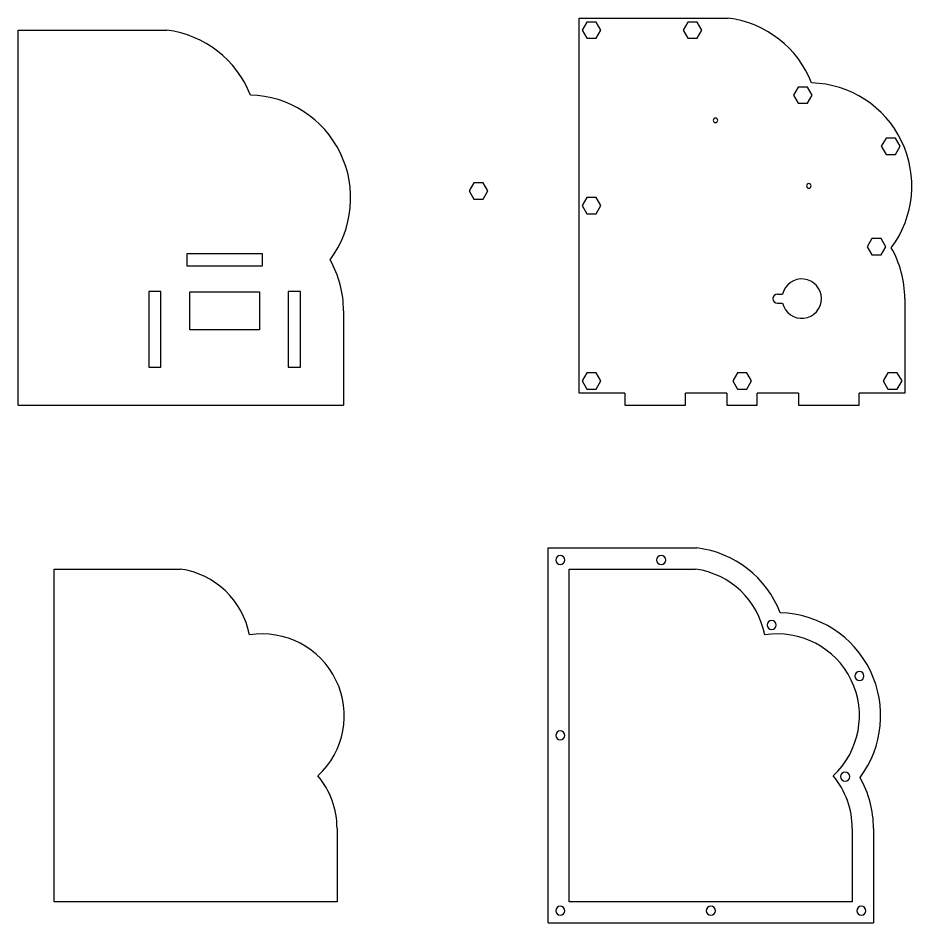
# Model space of a CAD drawing. Header units: millimetres. Extents: x -22 to 603, y -212 to 102.
# Drawn here: x -21.9 to 273, y -196.8 to 101.9 of the extents above; entities that cross this region are included whole.
import ezdxf

# ---------------------------------------------------------------- set-up
doc = ezdxf.new("R2010")
doc.units = ezdxf.units.MM
doc.layers.add('layer 1', color=5, linetype='Continuous', lineweight=25, true_color=0x0000ff)
doc.layers.add('layer 4', color=1, linetype='Continuous', lineweight=25, true_color=0xff0000)

msp = doc.modelspace()

# ---------------------------------------------------------------- linework, layer by layer
at = {"layer": 'layer 1'}
for p, q in [((163.3, -21.88), (163.3, 101.88)), ((163.3, 101.88), (212.43, 101.88)), ((-21.87, -25.88), (-21.87, 97.88)), ((-21.87, 97.88), (27.26, 97.88)), ((270.67, 9.29), (270.67, -21.88)), ((85.51, 5.29), (85.51, -25.88)), ((178.3, -21.88), (163.3, -21.88)), ((178.3, -21.88), (178.3, -25.88)), ((211.99, -21.88), (198.3, -21.88)), ((198.3, -25.88), (198.3, -21.88)), ((211.99, -21.88), (211.99, -25.88)), ((235.67, -21.88), (221.99, -21.88)), ((221.99, -25.88), (221.99, -21.88)), ((235.67, -21.88), (235.67, -25.88)), ((270.67, -21.88), (255.67, -21.88)), ((255.67, -25.88), (255.67, -21.88)), ((-21.87, -25.88), (85.51, -25.88)), ((178.3, -25.88), (198.3, -25.88)), ((211.99, -25.88), (221.99, -25.88)), ((235.67, -25.88), (255.67, -25.88)), ((153, -196.75), (153, -73)), ((153, -73), (161, -73)), ((161, -73), (182, -73)), ((182, -73), (202.12, -73)), ((-10, -80), (31.67, -80)), ((-10, -189.75), (-10, -80)), ((83.37, -165.58), (83.37, -189.75)), ((260.37, -165.58), (260.37, -196.75)), ((83.37, -189.75), (-10, -189.75)), ((153, -196.75), (260.37, -196.75))]:
    msp.add_line(p, q, dxfattribs=at)
for centre, radius, start, end in [((208.25, 68.13), 34, 21.2986, 82.9381), ((23.08, 64.13), 34, 21.2986, 82.9381), ((239.03, 46.49), 34, 323.128, 88.4989), ((53.87, 42.5), 34, 323.128, 88.4989), ((236.67, 9.29), 34, 0, 29.6149), ((51.51, 5.29), 34, 0, 29.6149), ((197.94, -106.74), 34, 21.2986, 82.9381), ((27.94, -106.74), 27, 10.7226, 82.0741), ((228.73, -128.38), 34, 323.128, 88.4989), ((58.73, -128.38), 27, 312.7158, 99.0749), ((56.37, -165.58), 27, 0, 40.0271), ((226.37, -165.58), 34, 0, 29.6149)]:
    msp.add_arc(centre, radius, start, end, dxfattribs=at)
at = {"layer": 'layer 4'}
for p, q in [((165.76, 100.55), (164.21, 97.88)), ((168.85, 100.55), (165.76, 100.55)), ((170.4, 97.88), (168.85, 100.55)), ((199.07, 100.55), (197.52, 97.88)), ((202.16, 100.55), (199.07, 100.55)), ((203.71, 97.88), (202.16, 100.55)), ((164.21, 97.88), (165.76, 95.2)), ((168.85, 95.2), (170.4, 97.88)), ((197.52, 97.88), (199.07, 95.2)), ((202.16, 95.2), (203.71, 97.88)), ((165.76, 95.2), (168.85, 95.2)), ((199.07, 95.2), (202.16, 95.2)), ((235.53, 79.11), (233.98, 76.43)), ((238.62, 79.11), (235.53, 79.11)), ((240.17, 76.43), (238.62, 79.11)), ((233.98, 76.43), (235.53, 73.75)), ((238.62, 73.75), (240.17, 76.43)), ((235.53, 73.75), (238.62, 73.75)), ((264.49, 62.25), (262.94, 59.58)), ((267.58, 62.25), (264.49, 62.25)), ((269.12, 59.58), (267.58, 62.25)), ((262.94, 59.58), (264.49, 56.9)), ((264.49, 56.9), (267.58, 56.9)), ((267.58, 56.9), (269.12, 59.58)), ((128.51, 47.49), (126.97, 44.81)), ((126.97, 44.81), (128.51, 42.14)), ((131.61, 47.49), (128.51, 47.49)), ((133.15, 44.81), (131.61, 47.49)), ((131.61, 42.14), (133.15, 44.81)), ((128.51, 42.14), (131.61, 42.14)), ((165.76, 42.68), (164.21, 40)), ((168.85, 42.68), (165.76, 42.68)), ((170.4, 40), (168.85, 42.68)), ((164.21, 40), (165.76, 37.32)), ((168.85, 37.32), (170.4, 40)), ((165.76, 37.32), (168.85, 37.32)), ((259.77, 29.08), (258.22, 26.41)), ((262.86, 29.08), (259.77, 29.08)), ((264.41, 26.41), (262.86, 29.08)), ((58.76, 24.12), (33.76, 24.12)), ((33.76, 24.12), (33.76, 20.12)), ((58.76, 20.12), (58.76, 24.12)), ((258.22, 26.41), (259.77, 23.73)), ((262.86, 23.73), (264.41, 26.41)), ((259.77, 23.73), (262.86, 23.73)), ((33.76, 20.12), (58.76, 20.12)), ((25.26, 11.62), (21.26, 11.62)), ((21.26, 11.62), (21.26, -13.38)), ((25.26, -13.38), (25.26, 11.62)), ((34.76, -0.96), (34.76, 11.54)), ((34.76, 11.54), (57.76, 11.54)), ((57.76, 11.54), (57.76, -0.96)), ((71.26, 11.62), (67.26, 11.62)), ((67.26, 11.62), (67.26, -13.38)), ((71.26, -13.38), (71.26, 11.62)), ((228.67, 10.79), (230.35, 10.79)), ((228.67, 7.79), (230.35, 7.79)), ((57.76, -0.96), (34.76, -0.96)), ((21.26, -13.38), (25.26, -13.38)), ((67.26, -13.38), (71.26, -13.38)), ((165.76, -15.2), (164.21, -17.88)), ((164.21, -17.88), (165.76, -20.56)), ((168.85, -15.2), (165.76, -15.2)), ((170.4, -17.88), (168.85, -15.2)), ((168.85, -20.56), (170.4, -17.88)), ((215.44, -15.2), (213.9, -17.88)), ((213.9, -17.88), (215.44, -20.56)), ((218.54, -15.2), (215.44, -15.2)), ((220.08, -17.88), (218.54, -15.2)), ((218.54, -20.56), (220.08, -17.88)), ((265.13, -15.2), (263.58, -17.88)), ((263.58, -17.88), (265.13, -20.56)), ((268.22, -15.2), (265.13, -15.2)), ((269.77, -17.88), (268.22, -15.2)), ((268.22, -20.56), (269.77, -17.88)), ((165.76, -20.56), (168.85, -20.56)), ((215.44, -20.56), (218.54, -20.56)), ((265.13, -20.56), (268.22, -20.56)), ((160, -80), (201.67, -80)), ((160, -189.75), (160, -80)), ((253.37, -165.58), (253.37, -189.75)), ((253.37, -189.75), (160, -189.75))]:
    msp.add_line(p, q, dxfattribs=at)
at = {"layer": 'layer 4', "flags": 128}
for points in [[(209, 68.13, 1), (207.5, 68.13, 1), (209, 68.13)], [(239.78, 46.49, 1), (238.28, 46.49, 1), (239.78, 46.49)]]:
    msp.add_lwpolyline(points, format="xyb", dxfattribs=at)
at = {"layer": 'layer 4'}
for centre, radius, start, end in [((236.67, 9.29), 6.5, 193.3424, 166.6576), ((228.67, 9.29), 1.5, 90, 270), ((157, -77), 1.5, 0, 180), ((157, -77), 1.5, 180, 0), ((190.31, -77), 1.5, 0, 180), ((190.31, -77), 1.5, 180, 0), ((197.94, -106.74), 27, 10.7226, 82.0741), ((226.77, -98.44), 1.5, 0, 180), ((226.77, -98.44), 1.5, 180, 0), ((228.73, -128.38), 27, 312.7158, 99.0749), ((255.73, -115.3), 1.5, 0, 180), ((255.73, -115.3), 1.5, 180, 0), ((157, -134.88), 1.5, 0, 180), ((157, -134.88), 1.5, 180, 0), ((226.37, -165.58), 27, 0, 40.0271), ((251.01, -148.47), 1.5, 0, 180), ((251.01, -148.47), 1.5, 180, 0), ((157, -192.75), 1.5, 0, 180), ((157, -192.75), 1.5, 180, 0), ((206.69, -192.75), 1.5, 0, 180), ((206.69, -192.75), 1.5, 180, 0), ((256.37, -192.75), 1.5, 0, 180), ((256.37, -192.75), 1.5, 180, 0)]:
    msp.add_arc(centre, radius, start, end, dxfattribs=at)

doc.saveas('drawing.dxf')
